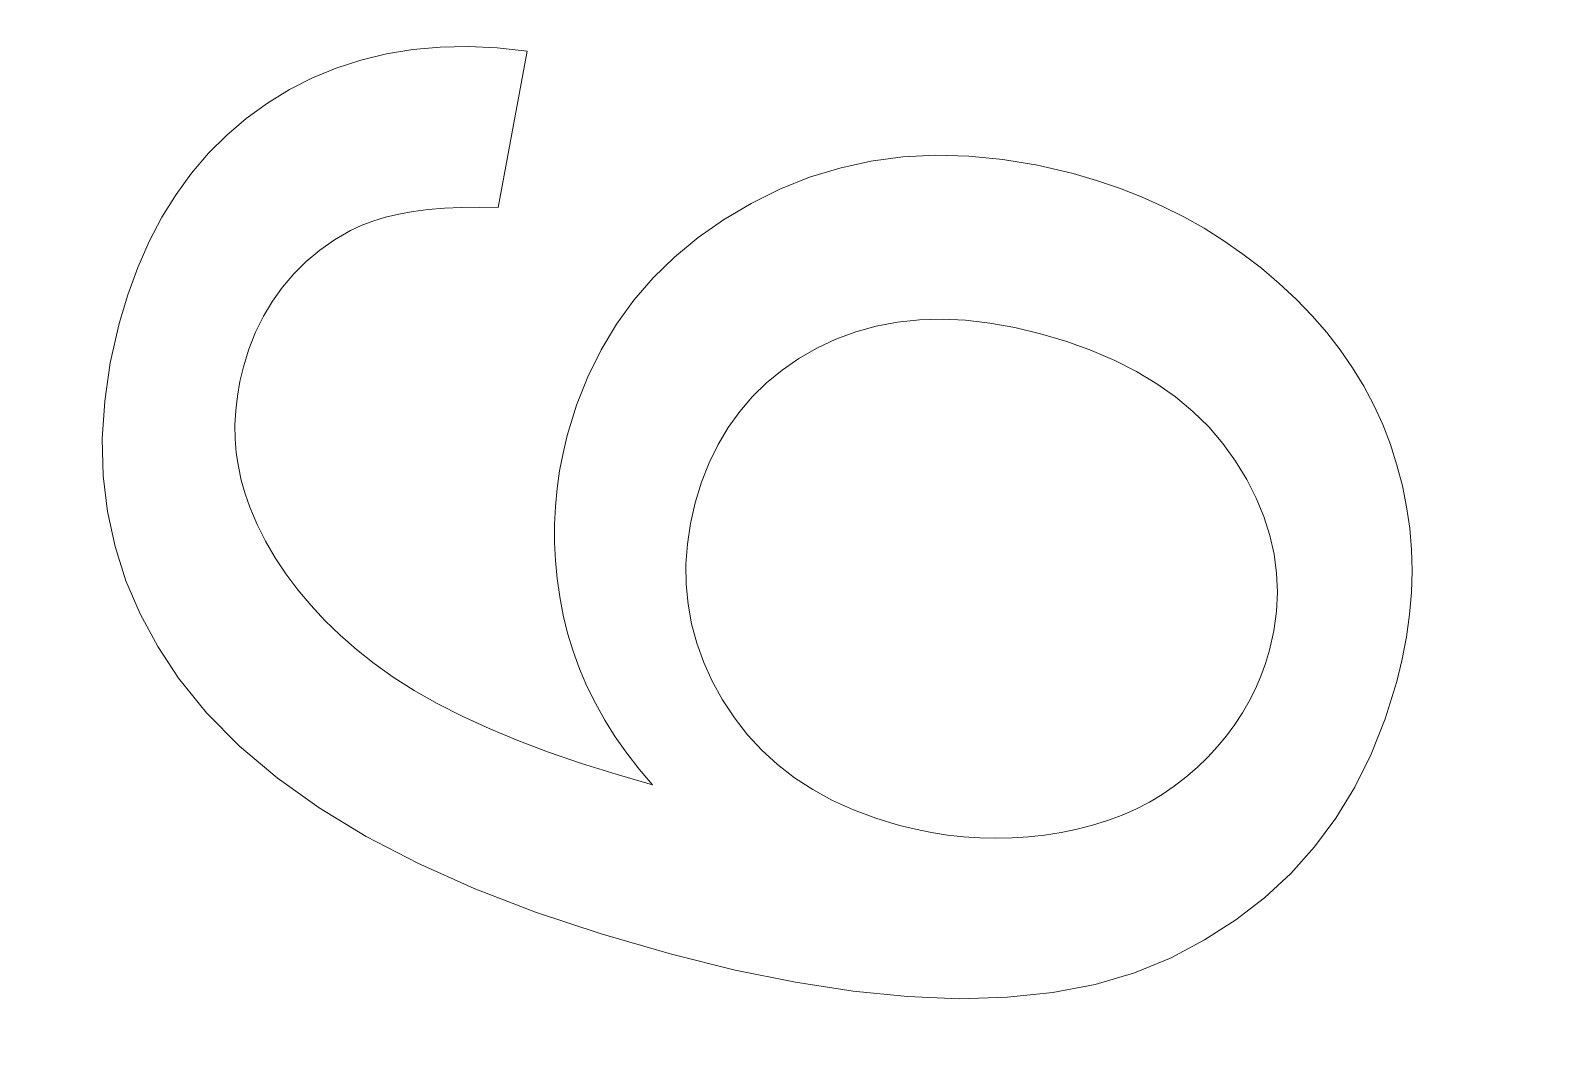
# Model space of a CAD drawing. Extents: x 23 to 587, y 4 to 413.
# Drawn here: x 223.194 to 223.78, y 313.439 to 313.827 of the extents above; entities that cross this region are included whole.
import ezdxf

# ---------------------------------------------------------------- set-up
doc = ezdxf.new("R2010")
doc.units = 0
doc.linetypes.add('DASHED', pattern=[15, 12, -3])
doc.layers.get('0').update_dxf_attribs({"lineweight": 13})

# ---------------------------------------------------------------- blocks, each defined once
blk = doc.blocks.new('BLOCK398')
at = {"color": 7, "linetype": 'DASHED', "lineweight": 13, "ltscale": 0.000505577}
blk.add_line((236.211, -91.1394), (236.2307, -91.1347), dxfattribs=at)
at = {"color": 7, "linetype": 'DASHED', "lineweight": 13, "ltscale": 0.000515311}
blk.add_line((236.2307, -91.1347), (236.251, -91.1314), dxfattribs=at)
at = {"color": 7, "linetype": 'DASHED', "lineweight": 13, "ltscale": 0.000526774}
blk.add_line((236.251, -91.1314), (236.272, -91.1296), dxfattribs=at)
at = {"color": 7, "linetype": 'DASHED', "lineweight": 13, "ltscale": 0.000541214}
blk.add_line((236.272, -91.1296), (236.2937, -91.1291), dxfattribs=at)
at = {"color": 7, "linetype": 'DASHED', "lineweight": 13, "ltscale": 0.000558661}
blk.add_line((236.2937, -91.1291), (236.316, -91.1301), dxfattribs=at)
at = {"color": 7, "linetype": 'DASHED', "lineweight": 13, "ltscale": 0.000577732}
blk.add_line((236.316, -91.1301), (236.339, -91.1326), dxfattribs=at)
at = {"color": 7, "linetype": 'DASHED', "lineweight": 13, "ltscale": 0.003062}
blk.add_line((236.339, -91.1326), (236.3166, -91.253), dxfattribs=at)
at = {"color": 7, "linetype": 'DASHED', "lineweight": 13, "ltscale": 0.000496072}
blk.add_line((236.1737, -91.1531), (236.192, -91.1456), dxfattribs=at)
at = {"color": 7, "linetype": 'DASHED', "lineweight": 13, "ltscale": 0.000498815}
blk.add_line((236.192, -91.1456), (236.211, -91.1394), dxfattribs=at)
at = {"color": 7, "linetype": 'DASHED', "lineweight": 13, "ltscale": 0.000496212}
blk.add_line((236.156, -91.1621), (236.1737, -91.1531), dxfattribs=at)
at = {"color": 7, "linetype": 'DASHED', "lineweight": 13, "ltscale": 0.000499014}
blk.add_line((236.1228, -91.1843), (236.139, -91.1726), dxfattribs=at)
at = {"color": 7, "linetype": 'DASHED', "lineweight": 13, "ltscale": 0.000498643}
blk.add_line((236.139, -91.1726), (236.156, -91.1621), dxfattribs=at)
at = {"color": 7, "linetype": 'DASHED', "lineweight": 13, "ltscale": 0.000496251}
blk.add_line((236.1078, -91.1972), (236.1228, -91.1843), dxfattribs=at)
at = {"color": 7, "linetype": 'DASHED', "lineweight": 13, "ltscale": 0.000496626}
blk.add_line((236.0937, -91.2112), (236.1078, -91.1972), dxfattribs=at)
at = {"color": 7, "linetype": 'DASHED', "lineweight": 13, "ltscale": 0.0004996}
blk.add_line((236.0807, -91.2264), (236.0937, -91.2112), dxfattribs=at)
at = {"color": 7, "linetype": 'DASHED', "lineweight": 13, "ltscale": 0.000612496}
blk.add_line((236.5797, -91.2225), (236.6036, -91.2173), dxfattribs=at)
at = {"color": 7, "linetype": 'DASHED', "lineweight": 13, "ltscale": 0.000618037}
blk.add_line((236.6036, -91.2173), (236.6281, -91.214), dxfattribs=at)
at = {"color": 7, "linetype": 'DASHED', "lineweight": 13, "ltscale": 0.000628017}
blk.add_line((236.6281, -91.214), (236.6532, -91.2127), dxfattribs=at)
at = {"color": 7, "linetype": 'DASHED', "lineweight": 13, "ltscale": 0.000641736}
blk.add_line((236.6532, -91.2127), (236.6789, -91.2133), dxfattribs=at)
at = {"color": 7, "linetype": 'DASHED', "lineweight": 13, "ltscale": 0.000658989}
blk.add_line((236.6789, -91.2133), (236.7051, -91.2159), dxfattribs=at)
at = {"color": 7, "linetype": 'DASHED', "lineweight": 13, "ltscale": 0.000679825}
blk.add_line((236.7051, -91.2159), (236.7319, -91.2204), dxfattribs=at)
at = {"color": 7, "linetype": 'DASHED', "lineweight": 13, "ltscale": 0.000506821}
blk.add_line((236.0688, -91.2428), (236.0807, -91.2264), dxfattribs=at)
at = {"color": 7, "linetype": 'DASHED', "lineweight": 13, "ltscale": 0.000613083}
blk.add_line((236.5335, -91.2387), (236.5563, -91.2296), dxfattribs=at)
at = {"color": 7, "linetype": 'DASHED', "lineweight": 13, "ltscale": 0.000610747}
blk.add_line((236.5563, -91.2296), (236.5797, -91.2225), dxfattribs=at)
at = {"color": 7, "linetype": 'DASHED', "lineweight": 13, "ltscale": 0.000703375}
blk.add_line((236.7319, -91.2204), (236.7593, -91.2268), dxfattribs=at)
at = {"color": 7, "linetype": 'DASHED', "lineweight": 13, "ltscale": 0.000467405}
blk.add_line((236.7593, -91.2268), (236.7773, -91.2321), dxfattribs=at)
at = {"color": 7, "linetype": 'DASHED', "lineweight": 13, "ltscale": 0.000516276}
blk.add_line((236.0579, -91.2604), (236.0688, -91.2428), dxfattribs=at)
at = {"color": 7, "linetype": 'DASHED', "lineweight": 13, "ltscale": 0.000620273}
blk.add_line((236.5113, -91.2497), (236.5335, -91.2387), dxfattribs=at)
at = {"color": 7, "linetype": 'DASHED', "lineweight": 13, "ltscale": 0.000461835}
blk.add_line((236.7773, -91.2321), (236.7948, -91.238), dxfattribs=at)
at = {"color": 7, "linetype": 'DASHED', "lineweight": 13, "ltscale": 0.000456817}
blk.add_line((236.7948, -91.238), (236.8118, -91.2447), dxfattribs=at)
at = {"color": 7, "linetype": 'DASHED', "lineweight": 13, "ltscale": 0.000295203}
blk.add_line((236.2629, -91.2544), (236.2512, -91.2559), dxfattribs=at)
at = {"color": 7, "linetype": 'DASHED', "lineweight": 13, "ltscale": 0.00031085}
blk.add_line((236.2753, -91.2533), (236.2629, -91.2544), dxfattribs=at)
at = {"color": 7, "linetype": 'DASHED', "lineweight": 13, "ltscale": 0.000327204}
blk.add_line((236.2884, -91.2528), (236.2753, -91.2533), dxfattribs=at)
at = {"color": 7, "linetype": 'DASHED', "lineweight": 13, "ltscale": 0.000344471}
blk.add_line((236.3021, -91.2526), (236.2884, -91.2528), dxfattribs=at)
at = {"color": 7, "linetype": 'DASHED', "lineweight": 13, "ltscale": 0.000361932}
blk.add_line((236.3166, -91.253), (236.3021, -91.2526), dxfattribs=at)
at = {"color": 7, "linetype": 'DASHED', "lineweight": 13, "ltscale": 0.000615053}
blk.add_line((236.4902, -91.2623), (236.5113, -91.2497), dxfattribs=at)
at = {"color": 7, "linetype": 'DASHED', "lineweight": 13, "ltscale": 0.000453065}
blk.add_line((236.8118, -91.2447), (236.8283, -91.252), dxfattribs=at)
at = {"color": 7, "linetype": 'DASHED', "lineweight": 13, "ltscale": 0.000449991}
blk.add_line((236.8283, -91.252), (236.8444, -91.2601), dxfattribs=at)
at = {"color": 7, "linetype": 'DASHED', "lineweight": 13, "ltscale": 0.000527891}
blk.add_line((236.0481, -91.2791), (236.0579, -91.2604), dxfattribs=at)
at = {"color": 7, "linetype": 'DASHED', "lineweight": 13, "ltscale": 0.0002271}
blk.add_line((236.2113, -91.2667), (236.2031, -91.2706), dxfattribs=at)
at = {"color": 7, "linetype": 'DASHED', "lineweight": 13, "ltscale": 0.000238555}
blk.add_line((236.2203, -91.2633), (236.2113, -91.2667), dxfattribs=at)
at = {"color": 7, "linetype": 'DASHED', "lineweight": 13, "ltscale": 0.000251569}
blk.add_line((236.2299, -91.2604), (236.2203, -91.2633), dxfattribs=at)
at = {"color": 7, "linetype": 'DASHED', "lineweight": 13, "ltscale": 0.000264905}
blk.add_line((236.2402, -91.2579), (236.2299, -91.2604), dxfattribs=at)
at = {"color": 7, "linetype": 'DASHED', "lineweight": 13, "ltscale": 0.000279182}
blk.add_line((236.2512, -91.2559), (236.2402, -91.2579), dxfattribs=at)
at = {"color": 7, "linetype": 'DASHED', "lineweight": 13, "ltscale": 0.000598753}
blk.add_line((236.4706, -91.2761), (236.4902, -91.2623), dxfattribs=at)
at = {"color": 7, "linetype": 'DASHED', "lineweight": 13, "ltscale": 0.000448184}
blk.add_line((236.8444, -91.2601), (236.86, -91.2689), dxfattribs=at)
at = {"color": 7, "linetype": 'DASHED', "lineweight": 13, "ltscale": 0.000347417}
blk.add_line((236.1908, -91.2778), (236.1795, -91.2858), dxfattribs=at)
at = {"color": 7, "linetype": 'DASHED', "lineweight": 13, "ltscale": 0.000356632}
blk.add_line((236.2031, -91.2706), (236.1908, -91.2778), dxfattribs=at)
at = {"color": 7, "linetype": 'DASHED', "lineweight": 13, "ltscale": 0.000584925}
blk.add_line((236.4525, -91.291), (236.4706, -91.2761), dxfattribs=at)
at = {"color": 7, "linetype": 'DASHED', "lineweight": 13, "ltscale": 0.000447535}
blk.add_line((236.86, -91.2689), (236.8752, -91.2785), dxfattribs=at)
at = {"color": 7, "linetype": 'DASHED', "lineweight": 13, "ltscale": 0.000447328}
blk.add_line((236.8752, -91.2785), (236.8899, -91.2887), dxfattribs=at)
at = {"color": 7, "linetype": 'DASHED', "lineweight": 13, "ltscale": 0.000543441}
blk.add_line((236.0394, -91.299), (236.0481, -91.2791), dxfattribs=at)
at = {"color": 7, "linetype": 'DASHED', "lineweight": 13, "ltscale": 0.000341011}
blk.add_line((236.1795, -91.2858), (236.169, -91.2945), dxfattribs=at)
at = {"color": 7, "linetype": 'DASHED', "lineweight": 13, "ltscale": 0.000448356}
blk.add_line((236.8899, -91.2887), (236.9041, -91.2996), dxfattribs=at)
at = {"color": 7, "linetype": 'DASHED', "lineweight": 13, "ltscale": 0.000559901}
blk.add_line((236.0317, -91.32), (236.0394, -91.299), dxfattribs=at)
at = {"color": 7, "linetype": 'DASHED', "lineweight": 13, "ltscale": 0.000335879}
blk.add_line((236.169, -91.2945), (236.1594, -91.3039), dxfattribs=at)
at = {"color": 7, "linetype": 'DASHED', "lineweight": 13, "ltscale": 0.000575694}
blk.add_line((236.4361, -91.3071), (236.4525, -91.291), dxfattribs=at)
at = {"color": 7, "linetype": 'DASHED', "lineweight": 13, "ltscale": 0.000450837}
blk.add_line((236.9041, -91.2996), (236.9178, -91.3113), dxfattribs=at)
at = {"color": 7, "linetype": 'DASHED', "lineweight": 13, "ltscale": 0.000334074}
blk.add_line((236.1594, -91.3039), (236.1507, -91.3141), dxfattribs=at)
at = {"color": 7, "linetype": 'DASHED', "lineweight": 13, "ltscale": 0.000570544}
blk.add_line((236.4211, -91.3243), (236.4361, -91.3071), dxfattribs=at)
at = {"color": 7, "linetype": 'DASHED', "lineweight": 13, "ltscale": 0.000447457}
blk.add_line((236.9178, -91.3113), (236.9309, -91.3235), dxfattribs=at)
at = {"color": 7, "linetype": 'DASHED', "lineweight": 13, "ltscale": 0.000580082}
blk.add_line((236.025, -91.3422), (236.0317, -91.32), dxfattribs=at)
at = {"color": 7, "linetype": 'DASHED', "lineweight": 13, "ltscale": 0.000337035}
blk.add_line((236.1429, -91.325), (236.136, -91.3365), dxfattribs=at)
at = {"color": 7, "linetype": 'DASHED', "lineweight": 13, "ltscale": 0.000334429}
blk.add_line((236.1507, -91.3141), (236.1429, -91.325), dxfattribs=at)
at = {"color": 7, "linetype": 'DASHED', "lineweight": 13, "ltscale": 0.00056932}
blk.add_line((236.4078, -91.3428), (236.4211, -91.3243), dxfattribs=at)
at = {"color": 7, "linetype": 'DASHED', "lineweight": 13, "ltscale": 0.000438381}
blk.add_line((236.9309, -91.3235), (236.9431, -91.3362), dxfattribs=at)
at = {"color": 7, "linetype": 'DASHED', "lineweight": 13, "ltscale": 0.000342025}
blk.add_line((236.136, -91.3365), (236.13, -91.3488), dxfattribs=at)
at = {"color": 7, "linetype": 'DASHED', "lineweight": 13, "ltscale": 0.000430836}
blk.add_line((236.9431, -91.3362), (236.9544, -91.3492), dxfattribs=at)
at = {"color": 7, "linetype": 'DASHED', "lineweight": 13, "ltscale": 0.000775677}
blk.add_line((236.0181, -91.3725), (236.025, -91.3422), dxfattribs=at)
at = {"color": 7, "linetype": 'DASHED', "lineweight": 13, "ltscale": 0.000572296}
blk.add_line((236.396, -91.3624), (236.4078, -91.3428), dxfattribs=at)
at = {"color": 7, "linetype": 'DASHED', "lineweight": 13, "ltscale": 0.000405899}
blk.add_line((236.5919, -91.3485), (236.5767, -91.3541), dxfattribs=at)
at = {"color": 7, "linetype": 'DASHED', "lineweight": 13, "ltscale": 0.000410021}
blk.add_line((236.6077, -91.3442), (236.5919, -91.3485), dxfattribs=at)
at = {"color": 7, "linetype": 'DASHED', "lineweight": 13, "ltscale": 0.000415976}
blk.add_line((236.6241, -91.3411), (236.6077, -91.3442), dxfattribs=at)
at = {"color": 7, "linetype": 'DASHED', "lineweight": 13, "ltscale": 0.000425508}
blk.add_line((236.641, -91.3394), (236.6241, -91.3411), dxfattribs=at)
at = {"color": 7, "linetype": 'DASHED', "lineweight": 13, "ltscale": 0.000437279}
blk.add_line((236.6585, -91.3389), (236.641, -91.3394), dxfattribs=at)
at = {"color": 7, "linetype": 'DASHED', "lineweight": 13, "ltscale": 0.000451887}
blk.add_line((236.6765, -91.3397), (236.6585, -91.3389), dxfattribs=at)
at = {"color": 7, "linetype": 'DASHED', "lineweight": 13, "ltscale": 0.000468646}
blk.add_line((236.6952, -91.3419), (236.6765, -91.3397), dxfattribs=at)
at = {"color": 7, "linetype": 'DASHED', "lineweight": 13, "ltscale": 0.000486971}
blk.add_line((236.7143, -91.3453), (236.6952, -91.3419), dxfattribs=at)
at = {"color": 7, "linetype": 'DASHED', "lineweight": 13, "ltscale": 0.000507935}
blk.add_line((236.7341, -91.35), (236.7143, -91.3453), dxfattribs=at)
at = {"color": 7, "linetype": 'DASHED', "lineweight": 13, "ltscale": 0.000350155}
blk.add_line((236.13, -91.3488), (236.1248, -91.3619), dxfattribs=at)
at = {"color": 7, "linetype": 'DASHED', "lineweight": 13, "ltscale": 0.0004057}
blk.add_line((236.5767, -91.3541), (236.562, -91.3611), dxfattribs=at)
at = {"color": 7, "linetype": 'DASHED', "lineweight": 13, "ltscale": 0.000527753}
blk.add_line((236.7543, -91.356), (236.7341, -91.35), dxfattribs=at)
at = {"color": 7, "linetype": 'DASHED', "lineweight": 13, "ltscale": 0.000506791}
blk.add_line((236.7734, -91.3629), (236.7543, -91.356), dxfattribs=at)
at = {"color": 7, "linetype": 'DASHED', "lineweight": 13, "ltscale": 0.000423444}
blk.add_line((236.9544, -91.3492), (236.9648, -91.3625), dxfattribs=at)
at = {"color": 7, "linetype": 'DASHED', "lineweight": 13, "ltscale": 0.000359584}
blk.add_line((236.1248, -91.3619), (236.1206, -91.3756), dxfattribs=at)
at = {"color": 7, "linetype": 'DASHED', "lineweight": 13, "ltscale": 0.000579558}
blk.add_line((236.3857, -91.3832), (236.396, -91.3624), dxfattribs=at)
at = {"color": 7, "linetype": 'DASHED', "lineweight": 13, "ltscale": 0.000391024}
blk.add_line((236.5481, -91.3691), (236.5352, -91.378), dxfattribs=at)
at = {"color": 7, "linetype": 'DASHED', "lineweight": 13, "ltscale": 0.000401089}
blk.add_line((236.562, -91.3611), (236.5481, -91.3691), dxfattribs=at)
at = {"color": 7, "linetype": 'DASHED', "lineweight": 13, "ltscale": 0.000487651}
blk.add_line((236.7913, -91.3706), (236.7734, -91.3629), dxfattribs=at)
at = {"color": 7, "linetype": 'DASHED', "lineweight": 13, "ltscale": 0.000470305}
blk.add_line((236.8081, -91.3791), (236.7913, -91.3706), dxfattribs=at)
at = {"color": 7, "linetype": 'DASHED', "lineweight": 13, "ltscale": 0.00041917}
blk.add_line((236.9648, -91.3625), (236.9743, -91.3763), dxfattribs=at)
at = {"color": 7, "linetype": 'DASHED', "lineweight": 13, "ltscale": 0.00074727}
blk.add_line((236.0138, -91.402), (236.0181, -91.3725), dxfattribs=at)
at = {"color": 7, "linetype": 'DASHED', "lineweight": 13, "ltscale": 0.000289261}
blk.add_line((236.1206, -91.3756), (236.1179, -91.3869), dxfattribs=at)
at = {"color": 7, "linetype": 'DASHED', "lineweight": 13, "ltscale": 0.00059057}
blk.add_line((236.377, -91.4051), (236.3857, -91.3832), dxfattribs=at)
at = {"color": 7, "linetype": 'DASHED', "lineweight": 13, "ltscale": 0.000384066}
blk.add_line((236.5352, -91.378), (236.5233, -91.3877), dxfattribs=at)
at = {"color": 7, "linetype": 'DASHED', "lineweight": 13, "ltscale": 0.000455296}
blk.add_line((236.8237, -91.3885), (236.8081, -91.3791), dxfattribs=at)
at = {"color": 7, "linetype": 'DASHED', "lineweight": 13, "ltscale": 0.000414443}
blk.add_line((236.9743, -91.3763), (236.9829, -91.3905), dxfattribs=at)
at = {"color": 7, "linetype": 'DASHED', "lineweight": 13, "ltscale": 0.000284134}
blk.add_line((236.1179, -91.3869), (236.116, -91.3981), dxfattribs=at)
at = {"color": 7, "linetype": 'DASHED', "lineweight": 13, "ltscale": 0.000379706}
blk.add_line((236.5233, -91.3877), (236.5125, -91.3983), dxfattribs=at)
at = {"color": 7, "linetype": 'DASHED', "lineweight": 13, "ltscale": 0.000442719}
blk.add_line((236.8381, -91.3987), (236.8237, -91.3885), dxfattribs=at)
at = {"color": 7, "linetype": 'DASHED', "lineweight": 13, "ltscale": 0.00041212}
blk.add_line((236.9829, -91.3905), (236.9907, -91.4051), dxfattribs=at)
at = {"color": 7, "linetype": 'DASHED', "lineweight": 13, "ltscale": 0.000724641}
blk.add_line((236.0119, -91.431), (236.0138, -91.402), dxfattribs=at)
at = {"color": 7, "linetype": 'DASHED', "lineweight": 13, "ltscale": 0.000278434}
blk.add_line((236.116, -91.3981), (236.1147, -91.4091), dxfattribs=at)
at = {"color": 7, "linetype": 'DASHED', "lineweight": 13, "ltscale": 0.000605444}
blk.add_line((236.3699, -91.4283), (236.377, -91.4051), dxfattribs=at)
at = {"color": 7, "linetype": 'DASHED', "lineweight": 13, "ltscale": 0.000378606}
blk.add_line((236.5125, -91.3983), (236.5026, -91.4098), dxfattribs=at)
at = {"color": 7, "linetype": 'DASHED', "lineweight": 13, "ltscale": 0.000432487}
blk.add_line((236.8514, -91.4098), (236.8381, -91.3987), dxfattribs=at)
at = {"color": 7, "linetype": 'DASHED', "lineweight": 13, "ltscale": 0.000411614}
blk.add_line((236.9907, -91.4051), (236.9975, -91.42), dxfattribs=at)
at = {"color": 7, "linetype": 'DASHED', "lineweight": 13, "ltscale": 0.000273846}
blk.add_line((236.1147, -91.4091), (236.1141, -91.4201), dxfattribs=at)
at = {"color": 7, "linetype": 'DASHED', "lineweight": 13, "ltscale": 0.000379321}
blk.add_line((236.5026, -91.4098), (236.4937, -91.4221), dxfattribs=at)
at = {"color": 7, "linetype": 'DASHED', "lineweight": 13, "ltscale": 0.000425712}
blk.add_line((236.8636, -91.4218), (236.8514, -91.4098), dxfattribs=at)
at = {"color": 7, "linetype": 'DASHED', "lineweight": 13, "ltscale": 0.000271835}
blk.add_line((236.1141, -91.4201), (236.1143, -91.4309), dxfattribs=at)
at = {"color": 7, "linetype": 'DASHED', "lineweight": 13, "ltscale": 0.000349517}
blk.add_line((236.3666, -91.4419), (236.3699, -91.4283), dxfattribs=at)
at = {"color": 7, "linetype": 'DASHED', "lineweight": 13, "ltscale": 0.000383674}
blk.add_line((236.4937, -91.4221), (236.4859, -91.4353), dxfattribs=at)
at = {"color": 7, "linetype": 'DASHED', "lineweight": 13, "ltscale": 0.000421217}
blk.add_line((236.8745, -91.4346), (236.8636, -91.4218), dxfattribs=at)
at = {"color": 7, "linetype": 'DASHED', "lineweight": 13, "ltscale": 0.000411549}
blk.add_line((236.9975, -91.42), (237.0035, -91.4354), dxfattribs=at)
at = {"color": 7, "linetype": 'DASHED', "lineweight": 13, "ltscale": 0.000707201}
blk.add_line((236.0127, -91.4593), (236.0119, -91.431), dxfattribs=at)
at = {"color": 7, "linetype": 'DASHED', "lineweight": 13, "ltscale": 0.000268822}
blk.add_line((236.1143, -91.4309), (236.1151, -91.4417), dxfattribs=at)
at = {"color": 7, "linetype": 'DASHED', "lineweight": 13, "ltscale": 0.000269136}
blk.add_line((236.1151, -91.4417), (236.1167, -91.4523), dxfattribs=at)
at = {"color": 7, "linetype": 'DASHED', "lineweight": 13, "ltscale": 0.000347233}
blk.add_line((236.364, -91.4555), (236.3666, -91.4419), dxfattribs=at)
at = {"color": 7, "linetype": 'DASHED', "lineweight": 13, "ltscale": 0.000390967}
blk.add_line((236.4859, -91.4353), (236.479, -91.4494), dxfattribs=at)
at = {"color": 7, "linetype": 'DASHED', "lineweight": 13, "ltscale": 0.00041968}
blk.add_line((236.8843, -91.4482), (236.8745, -91.4346), dxfattribs=at)
at = {"color": 7, "linetype": 'DASHED', "lineweight": 13, "ltscale": 0.000413287}
blk.add_line((237.0035, -91.4354), (237.0085, -91.4511), dxfattribs=at)
at = {"color": 7, "linetype": 'DASHED', "lineweight": 13, "ltscale": 0.000269203}
blk.add_line((236.1167, -91.4523), (236.1189, -91.4628), dxfattribs=at)
at = {"color": 7, "linetype": 'DASHED', "lineweight": 13, "ltscale": 0.000400742}
blk.add_line((236.479, -91.4494), (236.4732, -91.4643), dxfattribs=at)
at = {"color": 7, "linetype": 'DASHED', "lineweight": 13, "ltscale": 0.000412516}
blk.add_line((236.8929, -91.4623), (236.8843, -91.4482), dxfattribs=at)
at = {"color": 7, "linetype": 'DASHED', "lineweight": 13, "ltscale": 0.000413267}
blk.add_line((237.0085, -91.4511), (237.0127, -91.4671), dxfattribs=at)
at = {"color": 7, "linetype": 'DASHED', "lineweight": 13, "ltscale": 0.000695058}
blk.add_line((236.0159, -91.4869), (236.0127, -91.4593), dxfattribs=at)
at = {"color": 7, "linetype": 'DASHED', "lineweight": 13, "ltscale": 0.000271182}
blk.add_line((236.1189, -91.4628), (236.1219, -91.4733), dxfattribs=at)
at = {"color": 7, "linetype": 'DASHED', "lineweight": 13, "ltscale": 0.000346533}
blk.add_line((236.362, -91.4692), (236.364, -91.4555), dxfattribs=at)
at = {"color": 7, "linetype": 'DASHED', "lineweight": 13, "ltscale": 0.000412283}
blk.add_line((236.4732, -91.4643), (236.4683, -91.4801), dxfattribs=at)
at = {"color": 7, "linetype": 'DASHED', "lineweight": 13, "ltscale": 0.000398413}
blk.add_line((236.9001, -91.4765), (236.8929, -91.4623), dxfattribs=at)
at = {"color": 7, "linetype": 'DASHED', "lineweight": 13, "ltscale": 0.000273638}
blk.add_line((236.1219, -91.4733), (236.1256, -91.4836), dxfattribs=at)
at = {"color": 7, "linetype": 'DASHED', "lineweight": 13, "ltscale": 0.000345053}
blk.add_line((236.3607, -91.483), (236.362, -91.4692), dxfattribs=at)
at = {"color": 7, "linetype": 'DASHED', "lineweight": 13, "ltscale": 0.000386609}
blk.add_line((236.9061, -91.4908), (236.9001, -91.4765), dxfattribs=at)
at = {"color": 7, "linetype": 'DASHED', "lineweight": 13, "ltscale": 0.00041201}
blk.add_line((237.0127, -91.4671), (237.0159, -91.4833), dxfattribs=at)
at = {"color": 7, "linetype": 'DASHED', "lineweight": 13, "ltscale": 0.000688921}
blk.add_line((236.0218, -91.5138), (236.0159, -91.4869), dxfattribs=at)
at = {"color": 7, "linetype": 'DASHED', "lineweight": 13, "ltscale": 0.000359872}
blk.add_line((236.1256, -91.4836), (236.1312, -91.4968), dxfattribs=at)
at = {"color": 7, "linetype": 'DASHED', "lineweight": 13, "ltscale": 0.000345901}
blk.add_line((236.36, -91.4968), (236.3607, -91.483), dxfattribs=at)
at = {"color": 7, "linetype": 'DASHED', "lineweight": 13, "ltscale": 0.000409985}
blk.add_line((236.4683, -91.4801), (236.4647, -91.496), dxfattribs=at)
at = {"color": 7, "linetype": 'DASHED', "lineweight": 13, "ltscale": 0.000411364}
blk.add_line((237.0159, -91.4833), (237.0183, -91.4996), dxfattribs=at)
at = {"color": 7, "linetype": 'DASHED', "lineweight": 13, "ltscale": 0.000362661}
blk.add_line((236.1312, -91.4968), (236.1377, -91.5098), dxfattribs=at)
at = {"color": 7, "linetype": 'DASHED', "lineweight": 13, "ltscale": 0.000346089}
blk.add_line((236.36, -91.5106), (236.36, -91.4968), dxfattribs=at)
at = {"color": 7, "linetype": 'DASHED', "lineweight": 13, "ltscale": 0.000399997}
blk.add_line((236.4647, -91.496), (236.4623, -91.5119), dxfattribs=at)
at = {"color": 7, "linetype": 'DASHED', "lineweight": 13, "ltscale": 0.000377976}
blk.add_line((236.9106, -91.5052), (236.9061, -91.4908), dxfattribs=at)
at = {"color": 7, "linetype": 'DASHED', "lineweight": 13, "ltscale": 0.000411958}
blk.add_line((237.0183, -91.4996), (237.0196, -91.516), dxfattribs=at)
at = {"color": 7, "linetype": 'DASHED', "lineweight": 13, "ltscale": 0.000366849}
blk.add_line((236.1377, -91.5098), (236.145, -91.5225), dxfattribs=at)
at = {"color": 7, "linetype": 'DASHED', "lineweight": 13, "ltscale": 0.000347807}
blk.add_line((236.3607, -91.5245), (236.36, -91.5106), dxfattribs=at)
at = {"color": 7, "linetype": 'DASHED', "lineweight": 13, "ltscale": 0.000391703}
blk.add_line((236.4623, -91.5119), (236.4612, -91.5275), dxfattribs=at)
at = {"color": 7, "linetype": 'DASHED', "lineweight": 13, "ltscale": 0.000370626}
blk.add_line((236.9139, -91.5196), (236.9106, -91.5052), dxfattribs=at)
at = {"color": 7, "linetype": 'DASHED', "lineweight": 13, "ltscale": 0.000689929}
blk.add_line((236.0302, -91.5401), (236.0218, -91.5138), dxfattribs=at)
at = {"color": 7, "linetype": 'DASHED', "lineweight": 13, "ltscale": 0.000373226}
blk.add_line((236.145, -91.5225), (236.1533, -91.5349), dxfattribs=at)
at = {"color": 7, "linetype": 'DASHED', "lineweight": 13, "ltscale": 0.000350298}
blk.add_line((236.3621, -91.5385), (236.3607, -91.5245), dxfattribs=at)
at = {"color": 7, "linetype": 'DASHED', "lineweight": 13, "ltscale": 0.000368366}
blk.add_line((236.9158, -91.5343), (236.9139, -91.5196), dxfattribs=at)
at = {"color": 7, "linetype": 'DASHED', "lineweight": 13, "ltscale": 0.000415435}
blk.add_line((237.0196, -91.516), (237.0201, -91.5326), dxfattribs=at)
at = {"color": 7, "linetype": 'DASHED', "lineweight": 13, "ltscale": 0.000380026}
blk.add_line((236.1533, -91.5349), (236.1624, -91.5471), dxfattribs=at)
at = {"color": 7, "linetype": 'DASHED', "lineweight": 13, "ltscale": 0.000385865}
blk.add_line((236.4612, -91.5275), (236.4614, -91.5429), dxfattribs=at)
at = {"color": 7, "linetype": 'DASHED', "lineweight": 13, "ltscale": 0.000367025}
blk.add_line((236.9165, -91.5489), (236.9158, -91.5343), dxfattribs=at)
at = {"color": 7, "linetype": 'DASHED', "lineweight": 13, "ltscale": 0.000418703}
blk.add_line((237.0201, -91.5326), (237.0196, -91.5493), dxfattribs=at)
at = {"color": 7, "linetype": 'DASHED', "lineweight": 13, "ltscale": 0.000696721}
blk.add_line((236.0411, -91.5657), (236.0302, -91.5401), dxfattribs=at)
at = {"color": 7, "linetype": 'DASHED', "lineweight": 13, "ltscale": 0.00038827}
blk.add_line((236.1624, -91.5471), (236.1724, -91.559), dxfattribs=at)
at = {"color": 7, "linetype": 'DASHED', "lineweight": 13, "ltscale": 0.000354278}
blk.add_line((236.3641, -91.5525), (236.3621, -91.5385), dxfattribs=at)
at = {"color": 7, "linetype": 'DASHED', "lineweight": 13, "ltscale": 0.000383626}
blk.add_line((236.4614, -91.5429), (236.4628, -91.5582), dxfattribs=at)
at = {"color": 7, "linetype": 'DASHED', "lineweight": 13, "ltscale": 0.000397819}
blk.add_line((236.1724, -91.559), (236.1833, -91.5706), dxfattribs=at)
at = {"color": 7, "linetype": 'DASHED', "lineweight": 13, "ltscale": 0.00035745}
blk.add_line((236.3668, -91.5665), (236.3641, -91.5525), dxfattribs=at)
at = {"color": 7, "linetype": 'DASHED', "lineweight": 13, "ltscale": 0.00038411}
blk.add_line((236.4628, -91.5582), (236.4656, -91.5733), dxfattribs=at)
at = {"color": 7, "linetype": 'DASHED', "lineweight": 13, "ltscale": 0.000370068}
blk.add_line((236.9158, -91.5637), (236.9165, -91.5489), dxfattribs=at)
at = {"color": 7, "linetype": 'DASHED', "lineweight": 13, "ltscale": 0.000423275}
blk.add_line((237.0196, -91.5493), (237.0182, -91.5662), dxfattribs=at)
at = {"color": 7, "linetype": 'DASHED', "lineweight": 13, "ltscale": 0.000709429}
blk.add_line((236.0546, -91.5907), (236.0411, -91.5657), dxfattribs=at)
at = {"color": 7, "linetype": 'DASHED', "lineweight": 13, "ltscale": 0.000408457}
blk.add_line((236.1833, -91.5706), (236.195, -91.582), dxfattribs=at)
at = {"color": 7, "linetype": 'DASHED', "lineweight": 13, "ltscale": 0.000359849}
blk.add_line((236.3701, -91.5805), (236.3668, -91.5665), dxfattribs=at)
at = {"color": 7, "linetype": 'DASHED', "lineweight": 13, "ltscale": 0.000375267}
blk.add_line((236.9137, -91.5786), (236.9158, -91.5637), dxfattribs=at)
at = {"color": 7, "linetype": 'DASHED', "lineweight": 13, "ltscale": 0.000429877}
blk.add_line((237.0182, -91.5662), (237.0159, -91.5832), dxfattribs=at)
at = {"color": 7, "linetype": 'DASHED', "lineweight": 13, "ltscale": 0.000420032}
blk.add_line((236.195, -91.582), (236.2077, -91.593), dxfattribs=at)
at = {"color": 7, "linetype": 'DASHED', "lineweight": 13, "ltscale": 0.000359475}
blk.add_line((236.3743, -91.5943), (236.3701, -91.5805), dxfattribs=at)
at = {"color": 7, "linetype": 'DASHED', "lineweight": 13, "ltscale": 0.000386283}
blk.add_line((236.4656, -91.5733), (236.4696, -91.5882), dxfattribs=at)
at = {"color": 7, "linetype": 'DASHED', "lineweight": 13, "ltscale": 0.000384069}
blk.add_line((236.9103, -91.5936), (236.9137, -91.5786), dxfattribs=at)
at = {"color": 7, "linetype": 'DASHED', "lineweight": 13, "ltscale": 0.000436802}
blk.add_line((237.0159, -91.5832), (237.0126, -91.6004), dxfattribs=at)
at = {"color": 7, "linetype": 'DASHED', "lineweight": 13, "ltscale": 0.000728205}
blk.add_line((236.0706, -91.615), (236.0546, -91.5907), dxfattribs=at)
at = {"color": 7, "linetype": 'DASHED', "lineweight": 13, "ltscale": 0.000432164}
blk.add_line((236.2077, -91.593), (236.2212, -91.6038), dxfattribs=at)
at = {"color": 7, "linetype": 'DASHED', "lineweight": 13, "ltscale": 0.000361306}
blk.add_line((236.3793, -91.6079), (236.3743, -91.5943), dxfattribs=at)
at = {"color": 7, "linetype": 'DASHED', "lineweight": 13, "ltscale": 0.000391536}
blk.add_line((236.4696, -91.5882), (236.4749, -91.603), dxfattribs=at)
at = {"color": 7, "linetype": 'DASHED', "lineweight": 13, "ltscale": 0.000264849}
blk.add_line((236.9073, -91.6037), (236.9103, -91.5936), dxfattribs=at)
at = {"color": 7, "linetype": 'DASHED', "lineweight": 13, "ltscale": 0.000451837}
blk.add_line((236.2212, -91.6038), (236.2359, -91.6143), dxfattribs=at)
at = {"color": 7, "linetype": 'DASHED', "lineweight": 13, "ltscale": 0.000399806}
blk.add_line((236.4749, -91.603), (236.4815, -91.6175), dxfattribs=at)
at = {"color": 7, "linetype": 'DASHED', "lineweight": 13, "ltscale": 0.000263445}
blk.add_line((236.9037, -91.6136), (236.9073, -91.6037), dxfattribs=at)
at = {"color": 7, "linetype": 'DASHED', "lineweight": 13, "ltscale": 0.000445713}
blk.add_line((237.0126, -91.6004), (237.0084, -91.6177), dxfattribs=at)
at = {"color": 7, "linetype": 'DASHED', "lineweight": 13, "ltscale": 0.00086314}
blk.add_line((236.0923, -91.6419), (236.0706, -91.615), dxfattribs=at)
at = {"color": 7, "linetype": 'DASHED', "lineweight": 13, "ltscale": 0.000479717}
blk.add_line((236.2359, -91.6143), (236.2521, -91.6246), dxfattribs=at)
at = {"color": 7, "linetype": 'DASHED', "lineweight": 13, "ltscale": 0.000363775}
blk.add_line((236.385, -91.6213), (236.3793, -91.6079), dxfattribs=at)
at = {"color": 7, "linetype": 'DASHED', "lineweight": 13, "ltscale": 0.00040983}
blk.add_line((236.4815, -91.6175), (236.4894, -91.6319), dxfattribs=at)
at = {"color": 7, "linetype": 'DASHED', "lineweight": 13, "ltscale": 0.000262932}
blk.add_line((236.8996, -91.6233), (236.9037, -91.6136), dxfattribs=at)
at = {"color": 7, "linetype": 'DASHED', "lineweight": 13, "ltscale": 0.00075353}
blk.add_line((237.0084, -91.6177), (236.9995, -91.6465), dxfattribs=at)
at = {"color": 7, "linetype": 'DASHED', "lineweight": 13, "ltscale": 0.000507943}
blk.add_line((236.2521, -91.6246), (236.2698, -91.6346), dxfattribs=at)
at = {"color": 7, "linetype": 'DASHED', "lineweight": 13, "ltscale": 0.000367102}
blk.add_line((236.3915, -91.6344), (236.385, -91.6213), dxfattribs=at)
at = {"color": 7, "linetype": 'DASHED', "lineweight": 13, "ltscale": 0.00026327}
blk.add_line((236.8948, -91.6327), (236.8996, -91.6233), dxfattribs=at)
at = {"color": 7, "linetype": 'DASHED', "lineweight": 13, "ltscale": 0.000900702}
blk.add_line((236.1176, -91.6675), (236.0923, -91.6419), dxfattribs=at)
at = {"color": 7, "linetype": 'DASHED', "lineweight": 13, "ltscale": 0.000537923}
blk.add_line((236.2698, -91.6346), (236.289, -91.6443), dxfattribs=at)
at = {"color": 7, "linetype": 'DASHED', "lineweight": 13, "ltscale": 0.00037174}
blk.add_line((236.3987, -91.6474), (236.3915, -91.6344), dxfattribs=at)
at = {"color": 7, "linetype": 'DASHED', "lineweight": 13, "ltscale": 0.000413075}
blk.add_line((236.4894, -91.6319), (236.4985, -91.6457), dxfattribs=at)
at = {"color": 7, "linetype": 'DASHED', "lineweight": 13, "ltscale": 0.000266716}
blk.add_line((236.8837, -91.6508), (236.8896, -91.6418), dxfattribs=at)
at = {"color": 7, "linetype": 'DASHED', "lineweight": 13, "ltscale": 0.000263819}
blk.add_line((236.8896, -91.6418), (236.8948, -91.6327), dxfattribs=at)
at = {"color": 7, "linetype": 'DASHED', "lineweight": 13, "ltscale": 0.000569193}
blk.add_line((236.289, -91.6443), (236.3097, -91.6538), dxfattribs=at)
at = {"color": 7, "linetype": 'DASHED', "lineweight": 13, "ltscale": 0.000377381}
blk.add_line((236.4068, -91.6602), (236.3987, -91.6474), dxfattribs=at)
at = {"color": 7, "linetype": 'DASHED', "lineweight": 13, "ltscale": 0.000408778}
blk.add_line((236.4985, -91.6457), (236.5085, -91.6586), dxfattribs=at)
at = {"color": 7, "linetype": 'DASHED', "lineweight": 13, "ltscale": 0.00026891}
blk.add_line((236.8773, -91.6594), (236.8837, -91.6508), dxfattribs=at)
at = {"color": 7, "linetype": 'DASHED', "lineweight": 13, "ltscale": 0.000729729}
blk.add_line((236.9995, -91.6465), (236.9887, -91.6737), dxfattribs=at)
at = {"color": 7, "linetype": 'DASHED', "lineweight": 13, "ltscale": 0.000600268}
blk.add_line((236.3097, -91.6538), (236.3318, -91.663), dxfattribs=at)
at = {"color": 7, "linetype": 'DASHED', "lineweight": 13, "ltscale": 0.000632976}
blk.add_line((236.3318, -91.663), (236.3555, -91.672), dxfattribs=at)
at = {"color": 7, "linetype": 'DASHED', "lineweight": 13, "ltscale": 0.000383712}
blk.add_line((236.4156, -91.6727), (236.4068, -91.6602), dxfattribs=at)
at = {"color": 7, "linetype": 'DASHED', "lineweight": 13, "ltscale": 0.00040767}
blk.add_line((236.5085, -91.6586), (236.5196, -91.6706), dxfattribs=at)
at = {"color": 7, "linetype": 'DASHED', "lineweight": 13, "ltscale": 0.000272922}
blk.add_line((236.8703, -91.6678), (236.8773, -91.6594), dxfattribs=at)
at = {"color": 7, "linetype": 'DASHED', "lineweight": 13, "ltscale": 0.000945421}
blk.add_line((236.1465, -91.6919), (236.1176, -91.6675), dxfattribs=at)
at = {"color": 7, "linetype": 'DASHED', "lineweight": 13, "ltscale": 0.000665778}
blk.add_line((236.3555, -91.672), (236.3807, -91.6807), dxfattribs=at)
at = {"color": 7, "linetype": 'DASHED', "lineweight": 13, "ltscale": 0.000390928}
blk.add_line((236.4252, -91.6851), (236.4156, -91.6727), dxfattribs=at)
at = {"color": 7, "linetype": 'DASHED', "lineweight": 13, "ltscale": 0.00040949}
blk.add_line((236.5196, -91.6706), (236.5317, -91.6816), dxfattribs=at)
at = {"color": 7, "linetype": 'DASHED', "lineweight": 13, "ltscale": 0.000282887}
blk.add_line((236.8547, -91.6839), (236.8628, -91.676), dxfattribs=at)
at = {"color": 7, "linetype": 'DASHED', "lineweight": 13, "ltscale": 0.00027746}
blk.add_line((236.8628, -91.676), (236.8703, -91.6678), dxfattribs=at)
at = {"color": 7, "linetype": 'DASHED', "lineweight": 13, "ltscale": 0.000710732}
blk.add_line((236.9887, -91.6737), (236.9761, -91.6991), dxfattribs=at)
at = {"color": 7, "linetype": 'DASHED', "lineweight": 13, "ltscale": 0.000699516}
blk.add_line((236.3807, -91.6807), (236.4074, -91.6891), dxfattribs=at)
at = {"color": 7, "linetype": 'DASHED', "lineweight": 13, "ltscale": 0.00039965}
blk.add_line((236.4355, -91.6973), (236.4252, -91.6851), dxfattribs=at)
at = {"color": 7, "linetype": 'DASHED', "lineweight": 13, "ltscale": 0.00041415}
blk.add_line((236.5317, -91.6816), (236.5448, -91.6918), dxfattribs=at)
at = {"color": 7, "linetype": 'DASHED', "lineweight": 13, "ltscale": 0.000285442}
blk.add_line((236.8461, -91.6914), (236.8547, -91.6839), dxfattribs=at)
at = {"color": 7, "linetype": 'DASHED', "lineweight": 13, "ltscale": 0.000998217}
blk.add_line((236.179, -91.715), (236.1465, -91.6919), dxfattribs=at)
at = {"color": 7, "linetype": 'DASHED', "lineweight": 13, "ltscale": 0.000733334}
blk.add_line((236.4074, -91.6891), (236.4355, -91.6973), dxfattribs=at)
at = {"color": 7, "linetype": 'DASHED', "lineweight": 13, "ltscale": 0.000421265}
blk.add_line((236.5448, -91.6918), (236.5589, -91.7009), dxfattribs=at)
at = {"color": 7, "linetype": 'DASHED', "lineweight": 13, "ltscale": 0.000284518}
blk.add_line((236.8277, -91.7047), (236.8371, -91.6983), dxfattribs=at)
at = {"color": 7, "linetype": 'DASHED', "lineweight": 13, "ltscale": 0.000284126}
blk.add_line((236.8371, -91.6983), (236.8461, -91.6914), dxfattribs=at)
at = {"color": 7, "linetype": 'DASHED', "lineweight": 13, "ltscale": 0.000696925}
blk.add_line((236.9761, -91.6991), (236.9615, -91.7229), dxfattribs=at)
at = {"color": 7, "linetype": 'DASHED', "lineweight": 13, "ltscale": 0.000431331}
blk.add_line((236.5589, -91.7009), (236.5741, -91.7092), dxfattribs=at)
at = {"color": 7, "linetype": 'DASHED', "lineweight": 13, "ltscale": 0.000443882}
blk.add_line((236.5741, -91.7092), (236.5902, -91.7165), dxfattribs=at)
at = {"color": 7, "linetype": 'DASHED', "lineweight": 13, "ltscale": 0.000288713}
blk.add_line((236.8076, -91.7158), (236.8179, -91.7105), dxfattribs=at)
at = {"color": 7, "linetype": 'DASHED', "lineweight": 13, "ltscale": 0.000286199}
blk.add_line((236.8179, -91.7105), (236.8277, -91.7047), dxfattribs=at)
at = {"color": 7, "linetype": 'DASHED', "lineweight": 13, "ltscale": 0.001056}
blk.add_line((236.2152, -91.7369), (236.179, -91.715), dxfattribs=at)
at = {"color": 7, "linetype": 'DASHED', "lineweight": 13, "ltscale": 0.000458317}
blk.add_line((236.5902, -91.7165), (236.6074, -91.7229), dxfattribs=at)
at = {"color": 7, "linetype": 'DASHED', "lineweight": 13, "ltscale": 0.000475521}
blk.add_line((236.6074, -91.7229), (236.6256, -91.7284), dxfattribs=at)
at = {"color": 7, "linetype": 'DASHED', "lineweight": 13, "ltscale": 0.000296716}
blk.add_line((236.7858, -91.7247), (236.7969, -91.7205), dxfattribs=at)
at = {"color": 7, "linetype": 'DASHED', "lineweight": 13, "ltscale": 0.000292206}
blk.add_line((236.7969, -91.7205), (236.8076, -91.7158), dxfattribs=at)
at = {"color": 7, "linetype": 'DASHED', "lineweight": 13, "ltscale": 0.000688672}
blk.add_line((236.9615, -91.7229), (236.9451, -91.745), dxfattribs=at)
at = {"color": 7, "linetype": 'DASHED', "lineweight": 13, "ltscale": 0.000315924}
blk.add_line((236.6256, -91.7284), (236.6379, -91.7314), dxfattribs=at)
at = {"color": 7, "linetype": 'DASHED', "lineweight": 13, "ltscale": 0.000313454}
blk.add_line((236.6379, -91.7314), (236.6502, -91.7339), dxfattribs=at)
at = {"color": 7, "linetype": 'DASHED', "lineweight": 13, "ltscale": 0.00031231}
blk.add_line((236.6502, -91.7339), (236.6625, -91.7358), dxfattribs=at)
at = {"color": 7, "linetype": 'DASHED', "lineweight": 13, "ltscale": 0.000318367}
blk.add_line((236.7373, -91.7358), (236.7499, -91.7338), dxfattribs=at)
at = {"color": 7, "linetype": 'DASHED', "lineweight": 13, "ltscale": 0.000315614}
blk.add_line((236.7499, -91.7338), (236.7623, -91.7314), dxfattribs=at)
at = {"color": 7, "linetype": 'DASHED', "lineweight": 13, "ltscale": 0.000308464}
blk.add_line((236.7623, -91.7314), (236.7742, -91.7283), dxfattribs=at)
at = {"color": 7, "linetype": 'DASHED', "lineweight": 13, "ltscale": 0.000302459}
blk.add_line((236.7742, -91.7283), (236.7858, -91.7247), dxfattribs=at)
at = {"color": 7, "linetype": 'DASHED', "lineweight": 13, "ltscale": 0.001119}
blk.add_line((236.2549, -91.7575), (236.2152, -91.7369), dxfattribs=at)
at = {"color": 7, "linetype": 'DASHED', "lineweight": 13, "ltscale": 0.000311092}
blk.add_line((236.6625, -91.7358), (236.6749, -91.7372), dxfattribs=at)
at = {"color": 7, "linetype": 'DASHED', "lineweight": 13, "ltscale": 0.000311217}
blk.add_line((236.6749, -91.7372), (236.6873, -91.738), dxfattribs=at)
at = {"color": 7, "linetype": 'DASHED', "lineweight": 13, "ltscale": 0.000311055}
blk.add_line((236.6873, -91.738), (236.6998, -91.7382), dxfattribs=at)
at = {"color": 7, "linetype": 'DASHED', "lineweight": 13, "ltscale": 0.000312042}
blk.add_line((236.6998, -91.7382), (236.7123, -91.738), dxfattribs=at)
at = {"color": 7, "linetype": 'DASHED', "lineweight": 13, "ltscale": 0.000313394}
blk.add_line((236.7123, -91.738), (236.7248, -91.7371), dxfattribs=at)
at = {"color": 7, "linetype": 'DASHED', "lineweight": 13, "ltscale": 0.000315258}
blk.add_line((236.7248, -91.7371), (236.7373, -91.7358), dxfattribs=at)
at = {"color": 7, "linetype": 'DASHED', "lineweight": 13, "ltscale": 0.000686161}
blk.add_line((236.9451, -91.745), (236.9267, -91.7654), dxfattribs=at)
at = {"color": 7, "linetype": 'DASHED', "lineweight": 13, "ltscale": 0.001188}
blk.add_line((236.2983, -91.7769), (236.2549, -91.7575), dxfattribs=at)
at = {"color": 7, "linetype": 'DASHED', "lineweight": 13, "ltscale": 0.000689433}
blk.add_line((236.9267, -91.7654), (236.9065, -91.7842), dxfattribs=at)
at = {"color": 7, "linetype": 'DASHED', "lineweight": 13, "ltscale": 0.001259}
blk.add_line((236.3453, -91.7951), (236.2983, -91.7769), dxfattribs=at)
at = {"color": 7, "linetype": 'DASHED', "lineweight": 13, "ltscale": 0.000697593}
blk.add_line((236.9065, -91.7842), (236.8844, -91.8012), dxfattribs=at)
at = {"color": 7, "linetype": 'DASHED', "lineweight": 13, "ltscale": 0.001333}
blk.add_line((236.3959, -91.8119), (236.3453, -91.7951), dxfattribs=at)
at = {"color": 7, "linetype": 'DASHED', "lineweight": 13, "ltscale": 0.000712877}
blk.add_line((236.8844, -91.8012), (236.8604, -91.8166), dxfattribs=at)
at = {"color": 7, "linetype": 'DASHED', "lineweight": 13, "ltscale": 0.00141}
blk.add_line((236.4501, -91.8276), (236.3959, -91.8119), dxfattribs=at)
at = {"color": 7, "linetype": 'DASHED', "lineweight": 13, "ltscale": 0.000732035}
blk.add_line((236.8604, -91.8166), (236.8346, -91.8303), dxfattribs=at)
at = {"color": 7, "linetype": 'DASHED', "lineweight": 13, "ltscale": 0.00126}
blk.add_line((236.499, -91.8397), (236.4501, -91.8276), dxfattribs=at)
at = {"color": 7, "linetype": 'DASHED', "lineweight": 13, "ltscale": 0.001189}
blk.add_line((236.5456, -91.8491), (236.499, -91.8397), dxfattribs=at)
at = {"color": 7, "linetype": 'DASHED', "lineweight": 13, "ltscale": 0.000756728}
blk.add_line((236.8346, -91.8303), (236.8066, -91.8419), dxfattribs=at)
at = {"color": 7, "linetype": 'DASHED', "lineweight": 13, "ltscale": 0.00112}
blk.add_line((236.5898, -91.856), (236.5456, -91.8491), dxfattribs=at)
at = {"color": 7, "linetype": 'DASHED', "lineweight": 13, "ltscale": 0.000830864}
blk.add_line((236.7763, -91.8508), (236.7436, -91.8571), dxfattribs=at)
at = {"color": 7, "linetype": 'DASHED', "lineweight": 13, "ltscale": 0.000790312}
blk.add_line((236.8066, -91.8419), (236.7763, -91.8508), dxfattribs=at)
at = {"color": 7, "linetype": 'DASHED', "lineweight": 13, "ltscale": 0.001054}
blk.add_line((236.6318, -91.8602), (236.5898, -91.856), dxfattribs=at)
at = {"color": 7, "linetype": 'DASHED', "lineweight": 13, "ltscale": 0.000990971}
blk.add_line((236.6714, -91.8618), (236.6318, -91.8602), dxfattribs=at)
at = {"color": 7, "linetype": 'DASHED', "lineweight": 13, "ltscale": 0.000932596}
blk.add_line((236.7087, -91.8607), (236.6714, -91.8618), dxfattribs=at)
at = {"color": 7, "linetype": 'DASHED', "lineweight": 13, "ltscale": 0.000878694}
blk.add_line((236.7436, -91.8571), (236.7087, -91.8607), dxfattribs=at)
at = {"color": 7, "linetype": 'DASHED', "lineweight": 13}
for radius in [10.5, 8]:
    blk.add_arc((230.39, -92.9809), radius, 135, 315, dxfattribs=at)

msp = doc.modelspace()

# ---------------------------------------------------------------- block references
at = {"lineweight": 0, "xscale": 0.5, "yscale": 0.5, "zscale": 0.5}
msp.add_blockref('BLOCK398', (105.21587, 359.38496), dxfattribs=at)

doc.saveas('drawing.dxf')
